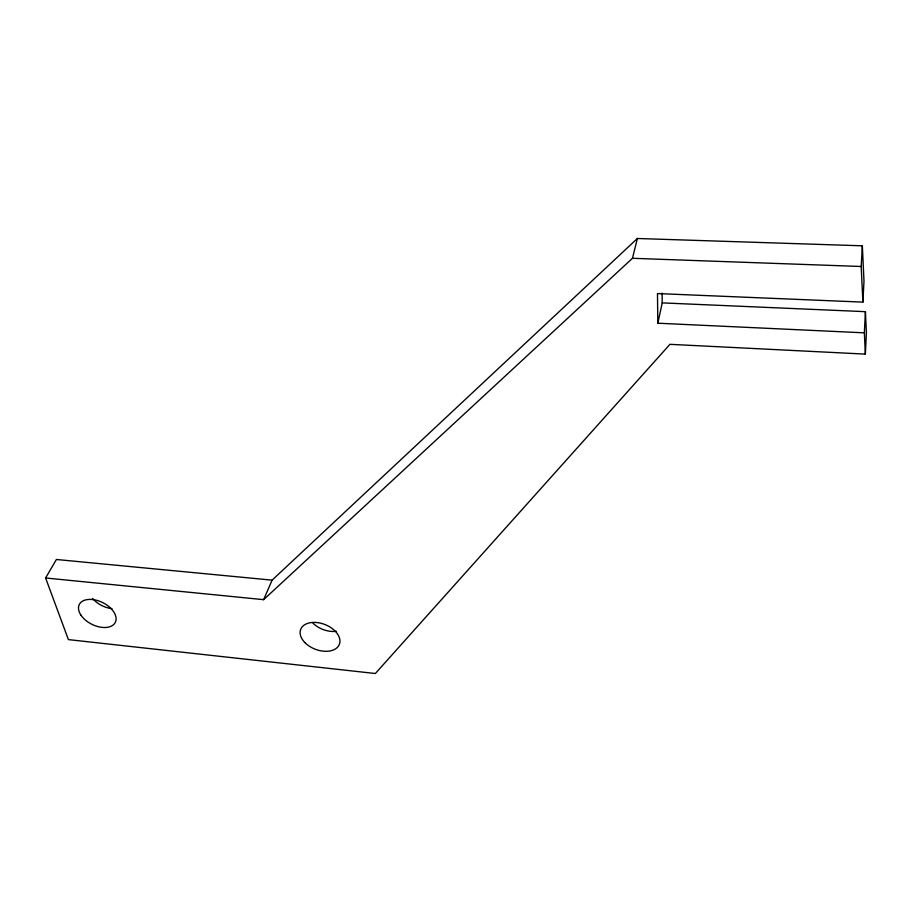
<?xml version="1.0" encoding="UTF-8"?>
<svg xmlns="http://www.w3.org/2000/svg" width="912" height="912" viewBox="0 0 912 912"><rect width="100%" height="100%" fill="white"/><g stroke="black" fill="none" stroke-linecap="round" stroke-linejoin="round"><path stroke-width="1.37" d="M865.363 354.107L866.4 332.8L865.42 311.665L662.215 302.887L657.837 323.213L864.348 332.834L865.363 354.107L669.944 344.326L375.345 673.512L68.4 639.608L45.6 577.98L56.407 559.489L272.095 580.146L637.385 238.488L862.342 245.807L863.995 281.147L862.889 302.111L657.472 293.561L657.837 323.213M864.348 332.834L865.42 311.665M862.889 302.111L861.19 266.498L862.342 245.807M45.6 577.98L263.636 599.663L632.461 258.29L637.385 238.488M263.636 599.663L272.095 580.146M632.461 258.29L861.19 266.498M662.112 293.071L662.215 302.887M111.994 608.646A19.847 12.175 26.5 0 1 92.614 598.454M336.254 631.309A20.486 13.292 21.1 0 1 312.919 623.101M80.917 615.11A20.098 12.13 26.3 0 0 113.476 624.731A20.098 12.13 26.3 0 0 97.481 600.541A20.098 12.13 26.3 0 0 80.917 615.11M304.927 642.618A20.748 13.27 21.1 0 0 338.854 645.445A20.748 13.27 21.1 0 0 316.316 622.486A20.748 13.27 21.1 0 0 304.927 642.618"/></g></svg>
